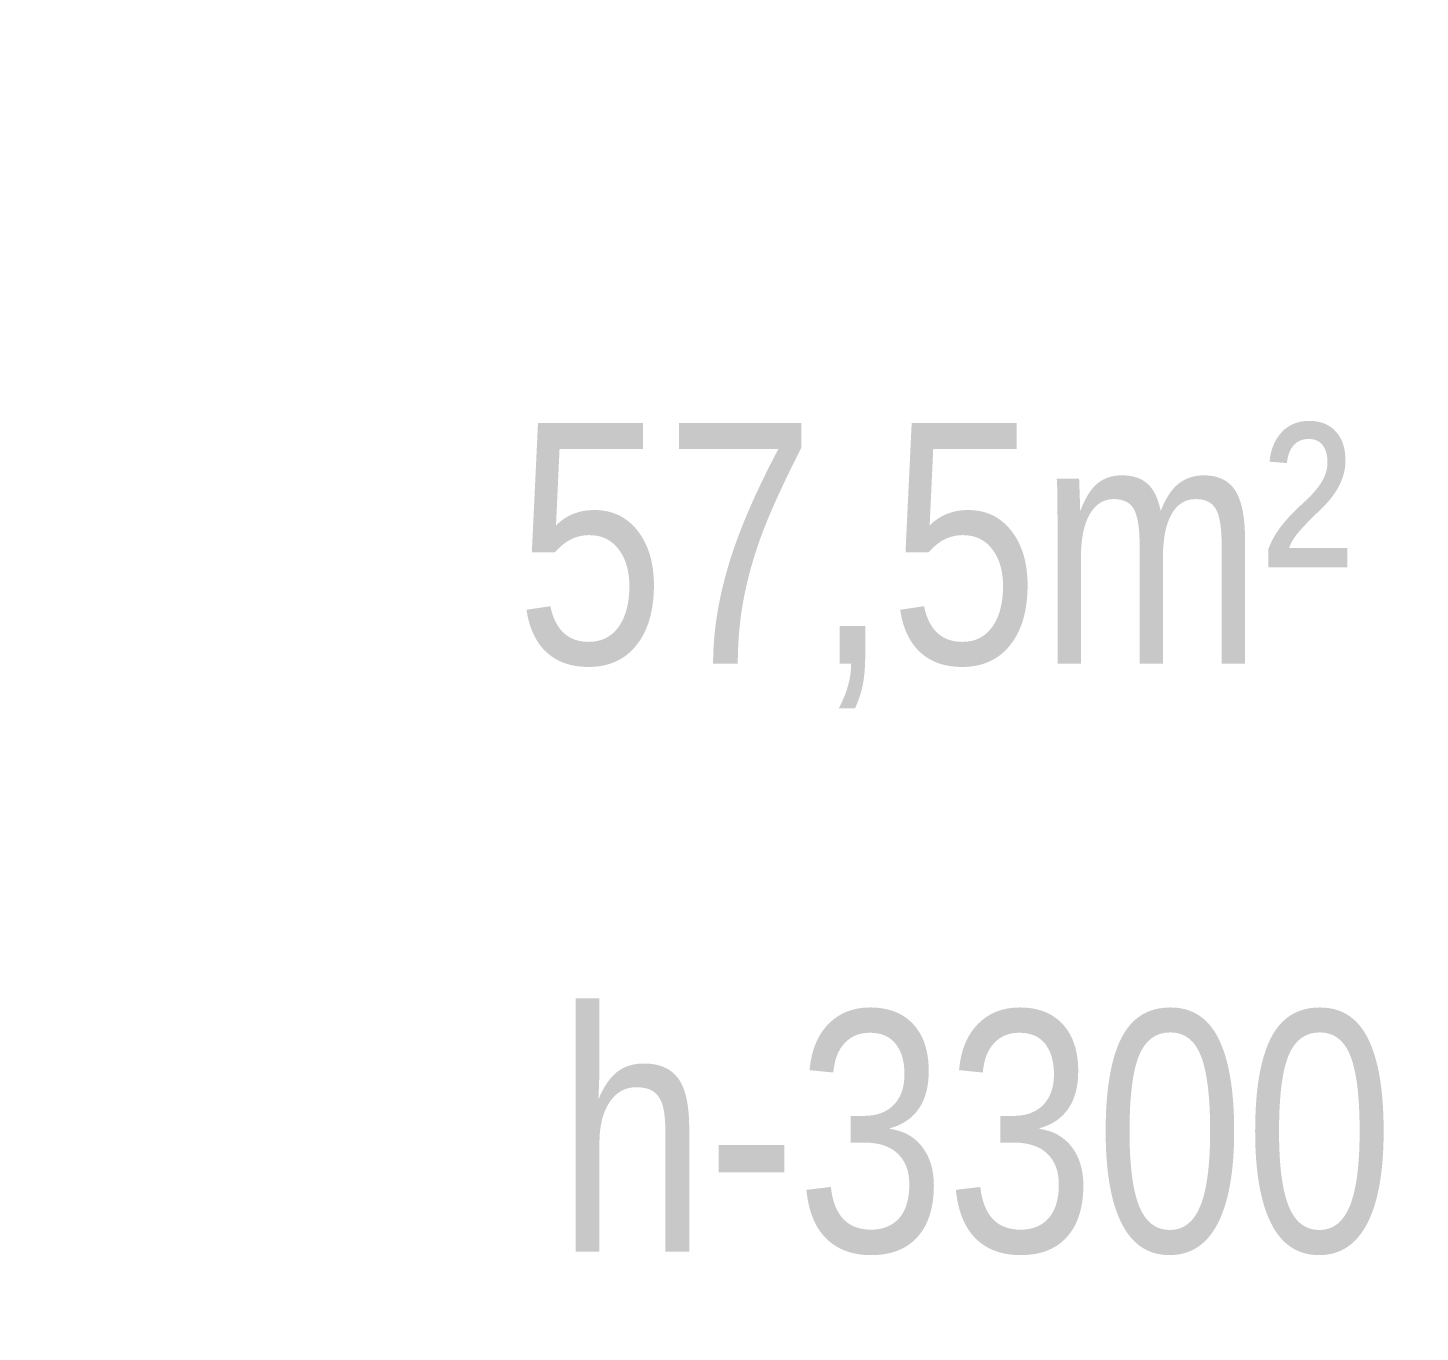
# Model space of a CAD drawing. Header units: millimetres. Extents: x -5873 to 5805, y -5301 to 4302.
# Drawn here: x 512 to 2249, y -1739 to -113 of the extents above; entities that cross this region are included whole.
import ezdxf

# ---------------------------------------------------------------- set-up
doc = ezdxf.new("R2010")
doc.units = ezdxf.units.MM
doc.layers.add('DIKOM_РАЗМЕР_ЗОНА', color=7, linetype='Continuous')
doc.layers.add('DIKOM_РАЗМЕР_ОБЪЕКТА', color=7, linetype='Continuous')
doc.styles.add('style1', font='arial.ttf', dxfattribs={"width": 0.8})
doc.dimstyles.new('1-50', dxfattribs={"dimtxt": 300, "dimasz": 200, "dimexe": 100, "dimexo": 0, "dimgap": 100, "dimtad": 1, "dimtxsty": 'style1', "dimcen": 200, "dimclrd": 7, "dimclre": 7, "dimclrt": 7, "dimadec": 1, "dimazin": 2, "dimtfac": 1, "dimtmove": 0, "dimatfit": 2, "dimfxl": 0, "dimlwd": 25, "dimlwe": 18, "dimarcsym": 0})

# ---------------------------------------------------------------- blocks, each defined once
blk = doc.blocks.new('*D9')
at = {"layer": 'Defpoints', "color": 0, "transparency": 16777216}
for p in [(1338.1, 2802.4), (-4589, -1585.5), (-117.5, -1585.5)]:
    blk.add_point(p, dxfattribs=at)
at = {"layer": 'DIKOM_РАЗМЕР_ОБЪЕКТА', "color": 7, "lineweight": 18, "transparency": 16777216}
for p, q in [((1338.1, 2802.4), (-4689, 2802.4)), ((-117.5, -1585.5), (-4689, -1585.5))]:
    blk.add_line(p, q, dxfattribs=at)
at = {"layer": 'DIKOM_РАЗМЕР_ОБЪЕКТА', "color": 7, "lineweight": 25, "transparency": 16777216}
blk.add_line((-4589, 2602.4), (-4589, -1385.5), dxfattribs=at)
at = {"layer": 'DIKOM_РАЗМЕР_ОБЪЕКТА', "color": 7, "transparency": 16777216}
for points in [[(-4622.3, 2602.4), (-4555.6, 2602.4), (-4589, 2802.4)], [(-4622.3, -1385.5), (-4555.6, -1385.5), (-4589, -1585.5)]]:
    blk.add_solid(points, dxfattribs=at)
at = {"layer": 'DIKOM_РАЗМЕР_ОБЪЕКТА', "color": 7, "transparency": 16777216, "insert": (-4842.1, 461), "char_height": 300, "attachment_point": 5, "rotation": 90, "style": 'style1'}
blk.add_mtext('4400', dxfattribs=at)
blk = doc.blocks.new('*D10')
at = {"layer": 'Defpoints', "color": 0, "transparency": 16777216}
for p in [(4304.5, 1053.4), (-1538.6, -1332.4), (4304.5, -4224.8)]:
    blk.add_point(p, dxfattribs=at)
at = {"layer": 'DIKOM_РАЗМЕР_ОБЪЕКТА', "color": 7, "lineweight": 18, "transparency": 16777216}
for p, q in [((4304.5, 1053.4), (4304.5, -4324.8)), ((-1538.6, -1332.4), (-1538.6, -4324.8))]:
    blk.add_line(p, q, dxfattribs=at)
at = {"layer": 'DIKOM_РАЗМЕР_ОБЪЕКТА', "color": 7, "lineweight": 25, "transparency": 16777216}
blk.add_line((-1338.6, -4224.8), (4104.5, -4224.8), dxfattribs=at)
at = {"layer": 'DIKOM_РАЗМЕР_ОБЪЕКТА', "color": 7, "transparency": 16777216}
for points in [[(-1338.6, -4191.5), (-1338.6, -4258.2), (-1538.6, -4224.8)], [(4104.5, -4191.5), (4104.5, -4258.2), (4304.5, -4224.8)]]:
    blk.add_solid(points, dxfattribs=at)
at = {"layer": 'DIKOM_РАЗМЕР_ОБЪЕКТА', "color": 7, "transparency": 16777216, "insert": (1679.3, -3971.7), "char_height": 300, "attachment_point": 5, "style": 'style1'}
blk.add_mtext('5850', dxfattribs=at)
blk = doc.blocks.new('*D12')
at = {"layer": 'Defpoints', "color": 0, "transparency": 16777216}
for p in [(5804.5, -760.3), (-3959, -1765.3), (5804.5, -5201.3)]:
    blk.add_point(p, dxfattribs=at)
at = {"layer": 'DIKOM_РАЗМЕР_ЗОНА', "color": 7, "lineweight": 18, "transparency": 16777216}
for p, q in [((5804.5, -760.3), (5804.5, -5301.3)), ((-3959, -1765.3), (-3959, -5301.3))]:
    blk.add_line(p, q, dxfattribs=at)
at = {"layer": 'DIKOM_РАЗМЕР_ЗОНА', "color": 7, "lineweight": 25, "transparency": 16777216}
blk.add_line((-3759, -5201.3), (5604.5, -5201.3), dxfattribs=at)
at = {"layer": 'DIKOM_РАЗМЕР_ЗОНА', "color": 7, "transparency": 16777216}
for points in [[(-3759, -5168), (-3759, -5234.6), (-3959, -5201.3)], [(5604.5, -5168), (5604.5, -5234.6), (5804.5, -5201.3)]]:
    blk.add_solid(points, dxfattribs=at)
at = {"layer": 'DIKOM_РАЗМЕР_ЗОНА', "color": 7, "transparency": 16777216, "insert": (1709.9, -4948.1), "char_height": 300, "attachment_point": 5, "style": 'style1'}
blk.add_mtext('9800', dxfattribs=at)

msp = doc.modelspace()

# ---------------------------------------------------------------- texts
at = {"layer": 'DIKOM_РАЗМЕР_ОБЪЕКТА', "char_height": 300, "width": 1252.54025, "attachment_point": 1, "style": 'style1'}
for s, insert in [('57,5m²', (1120.768, -605.846)), ('h-3{\\fArial|b0|i0|c204|p34;3}00', (1172.479, -1339.073))]:
    msp.add_mtext(s, dxfattribs=dict(at, insert=insert))

# ---------------------------------------------------------------- dimensions: what is measured, and where the dimension line sits
at = {"layer": 'DIKOM_РАЗМЕР_ЗОНА'}
dim = msp.add_linear_dim(base=(5804.512, -5201.285), p1=(-3958.963, -1765.252), p2=(5804.512, -760.324), text='9800', dimstyle='1-50', dxfattribs=at)
dim.commit()
dim.dimension.update_dxf_attribs({"geometry": '*D12', "text_midpoint": (1709.935, -5201.285), "dimtype": 160})
at = {"layer": 'DIKOM_РАЗМЕР_ОБЪЕКТА'}
dim = msp.add_linear_dim(base=(-4588.973, -1585.515), p1=(1338.114, 2802.437), p2=(-117.504, -1585.515), angle=90, text='4400', dimstyle='1-50', dxfattribs=at)
dim.commit()
dim.dimension.update_dxf_attribs({"geometry": '*D9', "text_midpoint": (-4588.973, 460.978), "dimtype": 160})
dim = msp.add_linear_dim(base=(4304.512, -4224.842), p1=(-1538.592, -1332.389), p2=(4304.512, 1053.391), text='5850', dimstyle='1-50', dxfattribs=at)
dim.commit()
dim.dimension.update_dxf_attribs({"geometry": '*D10', "text_midpoint": (1679.282, -4224.842), "dimtype": 160})

doc.saveas('drawing.dxf')
